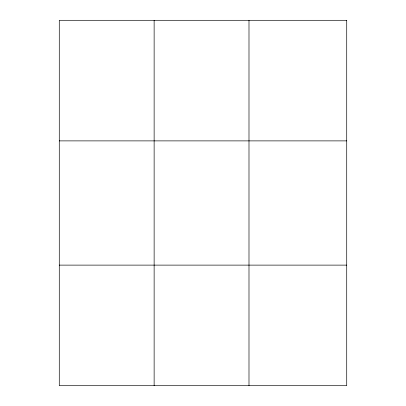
<?xml version="1.0" encoding="UTF-8"?>
<svg xmlns="http://www.w3.org/2000/svg" width="406" height="406" viewBox="0 0 406 406"><rect width="100%" height="100%" fill="white"/><g stroke="black" fill="none" stroke-linecap="round" stroke-linejoin="round"><path stroke-width="0.61" d="M154.133 20.3L154.133 385.7M248.99 20.3L248.99 385.7M59.281 140.882L346.719 140.882M59.281 265.118L346.719 265.118M346.719 20.3L346.719 385.7L59.281 385.7L59.281 20.3L346.719 20.3"/></g></svg>
